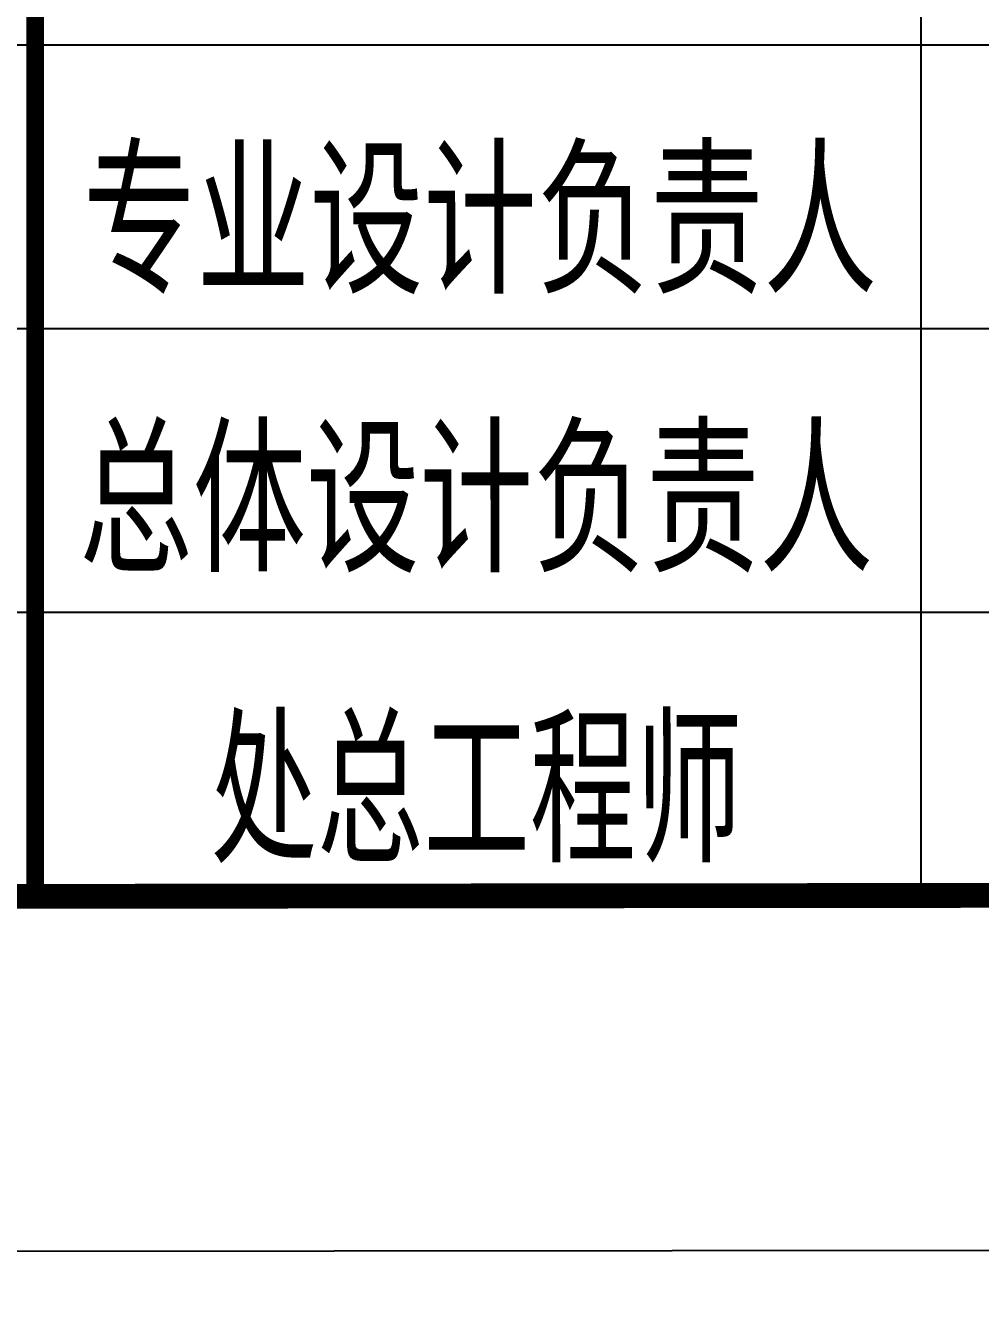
# Model space of a CAD drawing. Header units: millimetres. Extents: x 127 to 2034, y 513 to 812.
# Drawn here: x 1843.63 to 1870.57, y 513.19 to 549.43 of the extents above; entities that cross this region are included whole.
import ezdxf
from ezdxf.enums import TextEntityAlignment as Align

# ---------------------------------------------------------------- set-up
doc = ezdxf.new("R2010")
doc.units = ezdxf.units.MM
doc.layers.add('图框', color=7, linetype='Continuous')
doc.layers.add('牵引所', color=6, linetype='Continuous')
doc.styles.add('桥角标$0$sds', font='jg.shx', dxfattribs={"width": 0.75, "bigfont": 'hztxt.shx'})

msp = doc.modelspace()

# ---------------------------------------------------------------- linework, layer by layer
at = {"color": 144}
for p, q in [((1798.615, 548.883), (1893.905, 548.883)), ((1798.615, 540.883), (1893.905, 540.883)), ((1798.615, 532.883), (1893.905, 532.883)), ((1843.905, 524.883), (1893.905, 524.883)), ((1843.905, 524.883), (2023.905, 524.883))]:
    msp.add_line(p, q, dxfattribs=at)
at = {"color": 144, "const_width": 0.5}
msp.add_lwpolyline([(1843.905, 524.883), (1843.905, 564.883), (2023.905, 564.883)], dxfattribs=at)
at = {"color": 144}
msp.add_lwpolyline([(1868.905, 524.883), (1868.905, 564.883)], dxfattribs=at)
at = {"layer": '图框', "color": 5, "linetype": 'Continuous', "ltscale": 0.6, "const_width": 0.7}
msp.add_lwpolyline([(2023.885, 525.047), (2023.885, 802.047), (152.497, 800.193), (152.497, 523.193)], close=True, dxfattribs=at)
at = {"layer": '牵引所'}
msp.add_line((127.497, 513.193), (2033.885, 515.047), dxfattribs=at)

# ---------------------------------------------------------------- texts
at = {"color": 4, "style": '桥角标$0$sds'}
for s, width, p in [('专业设计负责人', 0.8, (1856.456, 541.867)), ('总体设计负责人', 0.8, (1856.349, 534.007)), ('处总工程师', 0.75, (1856.36, 525.814))]:
    msp.add_text(s, height=4, rotation=0.0092, dxfattribs=dict(at, width=width)).set_placement(p, align=Align.CENTER)

doc.saveas('drawing.dxf')
